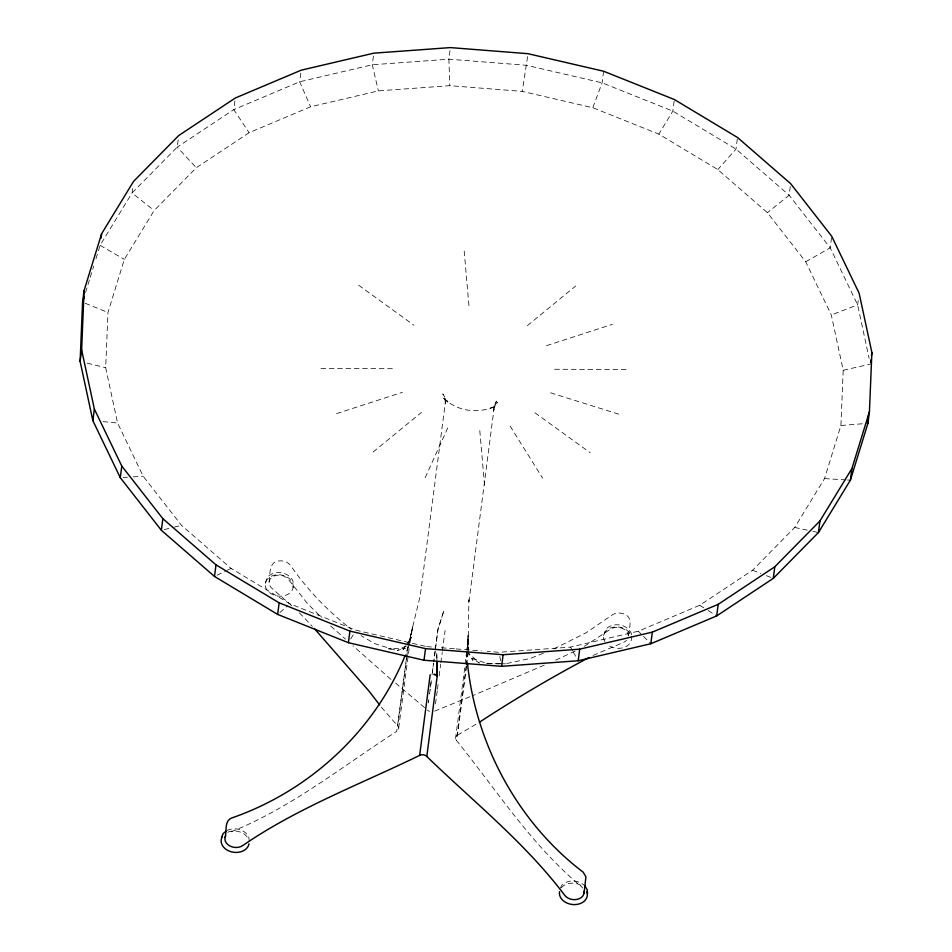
<?xml version="1.0" encoding="UTF-8"?>
<svg xmlns="http://www.w3.org/2000/svg" width="952" height="952" viewBox="0 0 952 952"><rect width="100%" height="100%" fill="white"/><g stroke="black" fill="none" stroke-linecap="round" stroke-linejoin="round"><path stroke-width="0.71" stroke-dasharray="4.76 3.57" d="M466.599 664.829L467.991 654.536L468.098 635.627L466.789 649.621M467.932 654.559L466.183 657.035L467.932 654.559L468.098 635.627L466.48 664.353M425.199 646.277L356.06 630.248L290.027 603.842L231.086 568.415L181.499 525.337L143.169 476.238L117.572 423.021L105.684 367.722L107.969 312.47L124.331 259.396L154.153 210.535L196.29 167.766L249.103 132.721L310.59 106.767L378.36 90.88L449.832 85.68L522.243 91.38L592.822 107.731L658.843 134.137L717.784 169.563L767.371 212.653L805.701 261.752L831.31 314.969L843.198 370.257L840.913 425.508L824.539 478.582L794.718 527.444L752.592 570.212L699.768 605.258L638.292 631.212L570.51 647.098L499.05 652.298L487.222 651.37M466.658 651.025L465.254 663.877M132.625 188.627L132.054 192.97L100.103 245.33L95.402 260.586M178.143 139.896L177.203 147.143L132.054 192.97L154.153 210.535M234.93 100.9L233.799 109.599L249.103 132.721M300.808 73.09L299.678 81.777L310.59 106.767M265.358 583.326L267.405 577.209C274.343 569.605 288.813 571.652 293.026 581.16L293.097 587.61A14.03 10.65 7.4 0 1 270.725 593.501A14.03 10.65 7.4 0 1 273.855 575.305A14.03 10.65 7.4 0 1 293.097 587.61M269.071 581.97C270.178 574.782 268.524 561.775 278.9 560.918C283.041 560.43 287.528 561.775 290.253 565.048C307.103 589.585 327.881 611.136 351.371 629.367M373.422 56.061L372.303 64.76L378.36 90.88M450.01 50.504L448.88 59.191L449.832 85.68M406.433 658.498L397.71 725.983A5.058 3.832 7.4 0 1 396.794 731.326M406.659 657.07L407.956 646.777M398.709 727.875L409.741 643.992M428.793 699.779L428.412 702.707L428.828 699.827M430.125 689.522L429.554 693.913L430.161 689.557M431.268 680.716L430.316 688.046L431.304 680.763M432.029 674.861L433.553 663.127L432.065 674.897M435.266 649.93L437.932 629.415L443.977 610.351L437.968 629.451L435.302 649.978M435.504 703.837L437.277 690.616M437.468 689.153L438.42 681.822M439.122 675.991L440.705 664.234M440.835 662.794L442.228 652.501M442.359 651.061L445.084 630.51M527.598 56.596L522.243 91.38M455.544 738.645L465.064 665.341M466.254 665.769L456.579 740.585C496.73 790.303 531.751 845.447 581.339 886.574A10.52 7.997 7.4 0 1 582.648 887.978M466.468 666.257L457.46 735.194A5.058 3.832 7.4 0 0 456.543 740.537M603.604 71.233L602.092 82.824L592.822 107.731M603.616 635.496L605.662 629.379C612.6 621.775 627.071 623.822 631.283 633.33L631.521 636.114M674.159 100.96L672.838 111.11L658.843 134.137M628.296 635.9C628.891 629.046 633.615 617.908 624.667 614.242C620.835 612.505 616.134 612.493 612.505 614.742L586.111 632.759L552.553 649.573M737.312 138.921L736.003 149.071L717.784 169.563M790.267 186.544L789.137 195.243L767.371 212.653M831.524 237.702L830.203 247.841L857.633 304.866L869.128 358.345M858.204 300.523L857.633 304.866L831.31 314.969M409.919 642.921L412.632 627.082L420.213 595.916L445.465 401.47L445.322 405.135L444.965 397.067L445.798 400.935L442.799 393.89L447.987 402.196L443.596 398.138C456.781 411.252 478.487 414.406 495.028 406.076L490.078 408.682L497.777 402.363L493.207 408.241L496.432 401.113L492.91 412.466L493.993 408.955L468.741 603.401L468.896 599.748L468.146 650.121L467.289 645.813L468.8 649.788M408.218 646.527L396.746 731.35C342.113 766.455 290.634 808.26 229.801 832.357A10.52 7.997 7.4 0 0 228.087 833.298M412.632 627.082L408.527 645.135L412.632 627.082L408.836 642.505M408.17 646.551L405.481 654.75M85.561 292.49L89.833 278.627M90.261 277.234L93.689 266.144M425.163 477.725L448.69 425.83M560.371 888.192L561.537 885.622C567.535 879.101 578.554 879.803 584.742 885.693M409.431 641.065L411.657 637.245L406.218 645.123M350.693 638.959L353.763 633.984M405.445 646.253L403.112 649.633L406.123 646.408M279.9 612.493L287.778 605.769M373.16 451.998L421.498 412.383M527.384 325.608L575.722 285.993M584.35 646.348L610.648 629.105A10.52 7.997 7.4 0 1 621.823 628.189A10.52 7.997 7.4 0 1 628.26 635.686M457.519 735.17L478.082 723.008M805.701 261.752L830.203 247.841L789.137 195.243L736.003 149.071L672.838 111.11L602.092 82.824L526.468 65.295L448.88 59.191L372.303 64.76L299.678 81.777L233.799 109.599L177.203 147.143L196.29 167.766M406.052 645.872L397.377 650.442L405.362 648.229L388.428 648.8L394.794 649.954L374.779 643.671L361.082 635.638M575.127 651.037L554.873 660.533M217.044 575.222L225.981 570.891M227.266 570.272L231.086 568.415M544.282 665.127L472.668 695.65M593.025 655.452L623.381 642.457A10.52 7.997 7.4 0 0 626.487 640.315M543.33 653.239L530.145 658.475L505.381 663.818M434.612 711.144L471.276 696.162M336.568 413.62L402.363 392.319M546.507 345.659L612.314 324.358M226.874 830.513C234.501 826.836 245.295 829.263 248.9 837.403L249.257 841.592M164.244 529.574L172.871 527.456M174.311 527.099L181.499 525.337M843.198 370.257L870.378 364.116M840.913 425.508L866.51 423.438M123.153 477.499L127.437 477.226M133.161 476.869L143.169 476.238M320.967 368.46L394.211 368.71M554.659 369.269L627.915 369.519M487.805 663.663L502.454 663.782M486.591 663.639L499.324 663.758M500.728 663.77L507.809 663.841M824.539 478.582L846.078 479.915M847.518 480.01L850.386 480.189M426.639 646.61L435.504 647.301M441.419 647.765L454.711 648.812M456.187 648.931L481.319 650.906M103.03 421.629L117.572 423.021M794.718 527.444L807.272 530.145M812.853 531.347L818.434 532.549M87.215 363.152L105.684 367.722M550.601 392.831L620.145 414.596M484.413 662.628L472.62 658.594L479.38 663.08L468.408 652.965L472.835 660.39L470.823 655.083M752.592 570.212L760.874 573.485M766.396 575.663L773.286 578.376M85.24 303.283L107.969 312.47M100.103 245.33L124.331 259.396M699.768 605.258L707.027 609.827M708.228 610.589L716.689 615.92M358.678 285.243L413.93 325.215M534.953 412.763L590.204 452.735M395.52 683.024L426.353 709.133M390.963 679.407L352.93 645.765M291.812 605.781L271.832 588.241A10.52 7.997 7.4 0 1 273.129 576.495A10.52 7.997 7.4 0 1 288.385 579.411L307.544 603.663L322.026 617.979M330.665 625.952L345.493 639.149M638.292 631.212L642.469 635.389M643.516 636.436L650.823 643.742M299.321 612.779L312.327 626.297M381.383 707.193L397.674 725.936M510.082 426.044L542.628 478.13M570.51 647.098L572.616 650.823M573.306 652.072L576.805 658.272M499.824 656.511L500.585 660.712M464.195 251.078L469.086 307.353M479.796 430.625L484.675 486.9M561.24 887.883A14.03 10.65 7.4 0 1 583.564 887.121M227.695 832.238A14.03 10.65 7.4 0 1 248.603 839.664M429.566 711.406A5.058 3.832 7.4 0 1 427.496 710.085M604.948 641.696A14.03 10.65 7.4 0 1 616.551 626.916A14.03 10.65 7.4 0 1 630.736 641.779A14.03 10.65 7.4 0 1 608.28 645.182M435.076 651.406L433.743 661.664L435.112 651.442M436.908 659.7L436.742 652.358L436.897 659.688"/><path stroke-width="1.43" d="M80.123 361.403L82.562 302.2L84.074 290.61L101.614 233.74L133.566 181.38L178.714 135.553L235.311 98.008L301.177 70.186L373.803 53.169L450.379 47.6L527.979 53.693L603.604 71.233L674.349 99.52L737.502 137.481L790.636 183.641L831.715 236.251L859.144 293.275L871.877 352.526L869.438 411.728L867.927 423.319L850.386 480.189L818.434 532.549L773.286 578.376L716.689 615.92L650.823 643.742L578.197 660.759L501.621 666.329L424.021 660.236L348.396 642.695L277.651 614.409L214.498 576.448L161.364 530.288L120.285 477.678L92.856 420.653L80.123 361.403L81.622 349.812L84.074 290.61M867.927 423.319L868.236 415.917M101.043 238.083L101.614 233.74M92.856 420.653L94.367 409.062L81.622 349.812M120.285 477.678L121.796 466.087L94.367 409.062M161.364 530.288L162.863 518.685L121.796 466.087M214.498 576.448L215.997 564.857L162.863 518.685M225.077 837.486C227.016 831.274 224.017 821.076 231.669 817.994C308.65 791.409 374.029 731.695 404.909 656.095M277.651 614.409L279.162 602.818L215.997 564.857M348.396 642.695L349.908 631.105L279.162 602.818M424.021 660.236L425.532 648.633L349.908 631.105M430.173 674.718L419.653 755.376C360.118 784.365 297.321 807.927 242.534 845.709A10.52 7.997 7.4 0 1 229.444 845.733A10.52 7.997 7.4 0 1 225.672 835.916M437.277 675.849L436.944 661.164L437.23 675.801L426.805 756.471C473.62 801.858 525.397 842.996 564.786 895.416A10.52 7.997 7.4 0 0 577.198 899.354A10.52 7.997 7.4 0 0 584.064 891.179M501.621 666.329L503.12 654.738L579.697 649.169L652.322 632.152L718.201 604.33L774.797 566.785L819.946 520.958L851.897 468.598L869.438 411.728M578.197 660.759L579.697 649.169M584.111 892.845L585.932 876.828L583.207 872.211C517.745 822.468 475.822 744.321 467.42 662.866M650.823 643.742L652.322 632.152M716.689 615.92L718.201 604.33M773.286 578.376L774.797 566.785M818.434 532.549L819.946 520.958M850.386 480.189L851.897 468.598M870.568 362.676L870.937 359.773M871.508 355.429L871.877 352.526M82.562 302.2L84.276 296.655M221.53 837.308L223.28 833.452L225.969 831.251M479.32 722.294C514.853 699.03 551.529 677.336 589.074 657.463M425.532 648.633L503.12 654.738M435.159 674.48L433.874 674.278L437.23 675.801M314.255 628.415L369.019 691.116L379.61 704.896M584.742 885.693L587.158 889.573L587.527 893.749M586.86 891.834A14.03 10.65 7.4 0 1 574.294 904.602A14.03 10.65 7.4 0 1 559.502 891.738M419.701 755.341A5.058 3.832 7.4 0 1 426.758 756.435M248.972 843.853A14.03 10.65 7.4 0 1 231.491 851.85A14.03 10.65 7.4 0 1 222.185 836.915"/></g></svg>
